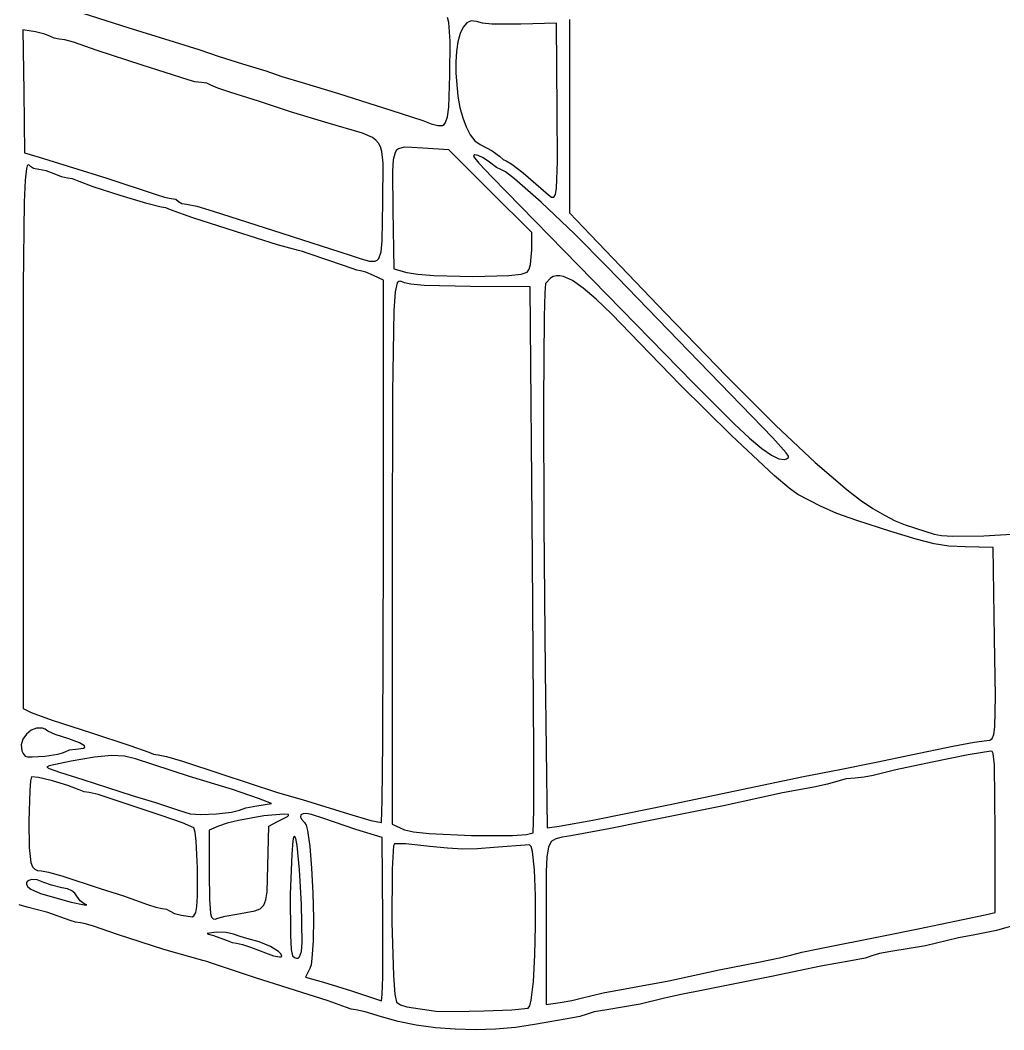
# Model space of a CAD drawing. Extents: x 19 to 1860, y 54 to 866.
# Drawn here: x 199.9 to 399.7, y 83.1 to 288 of the extents above; entities that cross this region are included whole.
import ezdxf

# ---------------------------------------------------------------- set-up
doc = ezdxf.new("R2010")
doc.units = 0

msp = doc.modelspace()

# ---------------------------------------------------------------- linework, layer by layer
at = {"layer": 'Layer 1'}
for p, q in [((209.668086, 290.388469), (221.77579, 286.5445)), ((287.011178, 287.563675), (286.744162, 288.612824)), ((287.232715, 283.763012), (287.011178, 287.563675)), ((290.628584, 287.507583), (289.877634, 286.615836)), ((291.536616, 287.905801), (290.628584, 287.507583)), ((292.60398, 287.73863), (291.536616, 287.905801)), ((293.826539, 287.4313), (292.60398, 287.73863)), ((295.723921, 287.244019), (293.826539, 287.4313)), ((301.60654, 287.2258), (295.723921, 287.244019)), ((308.84483, 287.44126), (301.60654, 287.2258)), ((309.001, 269.64516), (308.84483, 287.44126)), ((311.50148, 288.16784), (311.501, 268.563)), ((203.02246, 285.66956), (200.50179, 286.07797)), ((200.50179, 286.07797), (200.66132, 273.59327)), ((204.967409, 285.226088), (203.02246, 285.66956)), ((206.10391, 284.7334), (204.967409, 285.226088)), ((221.77579, 286.5445), (231.22058, 283.61901)), ((289.281512, 285.302422), (288.837969, 283.639202)), ((289.877634, 286.615836), (289.281512, 285.302422)), ((206.849623, 284.36066), (206.10391, 284.7334)), ((207.85506, 284.20563), (206.849623, 284.36066)), ((208.995633, 284.037949), (207.85506, 284.20563)), ((210.753118, 283.562361), (208.995633, 284.037949)), ((215.57818, 281.85221), (210.753118, 283.562361)), ((231.22058, 283.61901), (236.212561, 282.107591)), ((287.172, 276.859), (287.232715, 283.763012)), ((288.837969, 283.639202), (288.544751, 281.698037)), ((224.72779, 278.91657), (215.57818, 281.85221)), ((236.212561, 282.107591), (240.37019, 280.68156)), ((288.544751, 281.698037), (288.399607, 279.55079)), ((234.05277, 275.91306), (224.72779, 278.91657)), ((240.37019, 280.68156), (245.09255, 279.19063)), ((245.09255, 279.19063), (249.81494, 277.73952)), ((288.399607, 279.55079), (288.400286, 277.26932)), ((249.81494, 277.73952), (253.06158, 276.58764)), ((286.974328, 270.370622), (287.17212, 276.85902)), ((287.17212, 276.85902), (287.172, 276.859)), ((288.400286, 277.26932), (288.830105, 272.59116)), ((235.401069, 275.53738), (234.05277, 275.91306)), ((236.73862, 275.38112), (235.401069, 275.53738)), ((237.84259, 275.2305), (236.73862, 275.38112)), ((238.62931, 274.86841), (237.84259, 275.2305)), ((240.065764, 274.208683), (238.62931, 274.86841)), ((253.06158, 276.58764), (257.19367, 275.39626)), ((257.19367, 275.39626), (264.57239, 273.18325)), ((200.66132, 273.59327), (200.82083, 261.10857)), ((242.73188, 273.34242), (240.065764, 274.208683)), ((248.3397, 271.57774), (242.73188, 273.34242)), ((264.57239, 273.18325), (275.19779, 269.80193)), ((254.830563, 269.45096), (248.3397, 271.57774)), ((288.830105, 272.59116), (289.25474, 270.338192)), ((262.5068, 267.1269), (254.830563, 269.45096)), ((275.19779, 269.80193), (281.69108, 267.6907)), ((286.739506, 268.438443), (286.974328, 270.370622)), ((289.25474, 270.338192), (289.816192, 268.238448)), ((309.00106, 269.6452), (309.001, 269.64516)), ((309.043316, 259.349571), (309.00106, 269.6452)), ((311.501, 268.563), (311.501, 248.957)), ((269.449402, 265.117163), (262.5068, 267.1269)), ((281.69108, 267.6907), (283.42693, 267.002417)), ((283.42693, 267.002417), (284.736821, 266.627873)), ((284.736821, 266.627873), (285.68363, 266.672246)), ((285.68363, 266.672246), (286.040527, 266.884393)), ((286.040527, 266.884393), (286.330233, 267.24071)), ((286.330233, 267.24071), (286.739506, 268.438443)), ((289.816192, 268.238448), (290.512207, 266.363788)), ((271.463196, 264.212074), (269.449402, 265.117163)), ((290.512207, 266.363788), (291.340535, 264.786075)), ((291.340535, 264.786075), (292.298923, 263.577168)), ((272.17823, 263.679498), (271.463196, 264.212074)), ((272.726315, 263.053575), (272.17823, 263.679498)), ((273.128168, 262.304312), (272.726315, 263.053575)), ((292.298923, 263.577168), (293.38512, 262.80893)), ((293.38512, 262.80893), (295.809451, 261.53094)), ((200.82083, 261.10857), (203.77232, 260.24759)), ((273.404507, 261.401716), (273.128168, 262.304312)), ((273.663521, 259.01655), (273.404507, 261.401716)), ((276.071529, 261.176691), (275.693421, 259.72288)), ((276.376652, 261.639303), (276.071529, 261.176691)), ((276.773756, 261.955902), (276.376652, 261.639303)), ((277.887714, 262.241603), (276.773756, 261.955902)), ((279.501015, 262.214886), (277.887714, 262.241603)), ((281.70127, 262.05684), (279.501015, 262.214886)), ((287.00349, 261.71352), (281.70127, 262.05684)), ((295.41523, 253.34228), (287.00349, 261.71352)), ((292.083696, 260.562871), (292.02135, 260.34365)), ((292.02135, 260.34365), (293.1051, 258.999351)), ((292.263628, 260.671102), (292.083696, 260.562871)), ((292.933605, 260.56982), (292.263628, 260.671102)), ((293.945994, 260.070258), (292.933605, 260.56982)), ((295.809451, 261.53094), (297.2791, 260.44543)), ((297.2791, 260.44543), (298.008855, 259.775632)), ((201.370034, 258.484858), (201.20833, 257.924344)), ((201.554992, 258.699985), (201.370034, 258.484858)), ((201.764735, 258.626414), (201.554992, 258.699985)), ((202.00079, 258.32083), (201.764735, 258.626414)), ((202.661887, 257.90534), (202.00079, 258.32083)), ((203.77232, 260.24759), (217.559341, 255.991874)), ((273.587, 251.0865), (273.663521, 259.01655)), ((275.693421, 259.72288), (275.551822, 257.413379)), ((293.1051, 258.999351), (295.71072, 256.23063)), ((295.21551, 259.20287), (293.945994, 260.070258)), ((296.70086, 258.164141), (295.21551, 259.20287)), ((298.008855, 259.775632), (298.65431, 259.49702)), ((298.65431, 259.49702), (299.811042, 258.789063)), ((299.811042, 258.789063), (302.089723, 257.033092)), ((308.853529, 253.915746), (309.043316, 259.349571)), ((201.20833, 257.924344), (200.948568, 255.54041)), ((203.73904, 257.73252), (202.661887, 257.90534)), ((205.205695, 257.474373), (203.73904, 257.73252)), ((206.80327, 256.85372), (205.205695, 257.474373)), ((208.303194, 256.231211), (206.80327, 256.85372)), ((209.53509, 255.97126), (208.303194, 256.231211)), ((275.551822, 257.413379), (275.6277, 249.50294)), ((295.71072, 256.23063), (336.67252, 214.31983)), ((297.5551, 257.73211), (296.70086, 258.164141)), ((298.503795, 257.235004), (297.5551, 257.73211)), ((300.305119, 255.85122), (298.503795, 257.235004)), ((302.089723, 257.033092), (307.26368, 252.5845)), ((200.948568, 255.54041), (200.763471, 251.094685)), ((210.571415, 255.805977), (209.53509, 255.97126)), ((211.60114, 255.41373), (210.571415, 255.805977)), ((214.729798, 254.23974), (211.60114, 255.41373)), ((220.233669, 252.445775), (214.729798, 254.23974)), ((217.559341, 255.991874), (227.55182, 252.66768)), ((305.760901, 251.068802), (300.305119, 255.85122)), ((225.658525, 250.803505), (220.233669, 252.445775)), ((227.55182, 252.66768), (229.251558, 252.089568)), ((303.827, 244.971), (295.41523, 253.34228)), ((307.26368, 252.5845), (307.852594, 252.119715)), ((307.852594, 252.119715), (308.303162, 252.081474)), ((308.303162, 252.081474), (308.631451, 252.627557)), ((308.631451, 252.627557), (308.853529, 253.915746)), ((200.763471, 251.094685), (200.568335, 234.203873)), ((228.55014, 250.0846), (225.658525, 250.803505)), ((229.497836, 249.924929), (228.55014, 250.0846)), ((229.251558, 252.089568), (230.61603, 251.84912)), ((230.61603, 251.84912), (231.518243, 251.676309)), ((231.518243, 251.676309), (232.10658, 251.26082)), ((232.10658, 251.26082), (232.731101, 250.845326)), ((232.731101, 250.845326), (233.72037, 250.67251)), ((233.72037, 250.67251), (235.829273, 250.2657)), ((235.829273, 250.2657), (239.14578, 249.2876)), ((273.442271, 243.26342), (273.58716, 251.08654)), ((273.58716, 251.08654), (273.587, 251.0865)), ((312.512933, 244.675239), (305.760901, 251.068802)), ((230.49069, 249.54103), (229.497836, 249.924929)), ((235.022392, 247.925309), (230.49069, 249.54103)), ((239.14578, 249.2876), (253.06218, 244.82432)), ((275.6277, 249.50294), (275.78788, 237.53404)), ((311.501, 248.957), (315.78068, 244.45096)), ((243.669255, 245.109453), (235.022392, 247.925309)), ((252.22011, 242.437218), (243.669255, 245.109453)), ((253.06218, 244.82432), (266.93418, 240.35324)), ((303.82763, 241.39265), (303.827, 244.971)), ((319.1517, 237.96091), (312.512933, 244.675239)), ((315.78068, 244.45096), (330.97932, 228.532093)), ((256.46379, 241.25236), (252.22011, 242.437218)), ((273.224712, 241.015086), (273.442271, 243.26342)), ((257.291676, 241.102217), (256.46379, 241.25236)), ((258.23468, 240.73045), (257.291676, 241.102217)), ((262.80148, 239.18645), (258.23468, 240.73045)), ((266.93418, 240.35324), (269.198618, 239.579336)), ((272.785358, 239.673821), (273.224712, 241.015086)), ((303.603808, 238.454321), (303.82763, 241.39265)), ((267.36828, 237.65709), (262.80148, 239.18645)), ((269.198618, 239.579336), (270.8661, 239.107257)), ((270.8661, 239.107257), (272.030417, 239.088315)), ((272.030417, 239.088315), (272.453197, 239.296055)), ((272.453197, 239.296055), (272.785358, 239.673821)), ((303.314934, 237.514909), (303.603808, 238.454321)), ((335.68, 220.93611), (319.1517, 237.96091)), ((268.285104, 237.293286), (267.36828, 237.65709)), ((269.04997, 237.14198), (268.285104, 237.293286)), ((270.103496, 236.863065), (269.04997, 237.14198)), ((271.71431, 236.19253), (270.103496, 236.863065)), ((273.722, 235.243), (271.71431, 236.19253)), ((275.78788, 237.53404), (278.44421, 236.82614)), ((278.44421, 236.82614), (280.679805, 236.452945)), ((280.679805, 236.452945), (283.912885, 236.190588)), ((283.912885, 236.190588), (291.845849, 235.994465)), ((291.845849, 235.994465), (299.191793, 236.229929)), ((299.191793, 236.229929), (301.691099, 236.507056)), ((301.691099, 236.507056), (302.89941, 236.88914)), ((302.89941, 236.88914), (302.9, 236.8894)), ((302.9, 236.8894), (303.314934, 237.514909)), ((308.196598, 235.976556), (307.626869, 235.656178)), ((308.826973, 236.14226), (308.196598, 235.976556)), ((309.525359, 236.148967), (308.826973, 236.14226)), ((310.299119, 235.992355), (309.525359, 236.148967)), ((312.102213, 235.171877), (310.299119, 235.992355)), ((200.568335, 234.203873), (200.52504, 203.62393)), ((273.7216, 180.33774), (273.722, 235.243)), ((276.524757, 234.687491), (276.085608, 232.894624)), ((276.808528, 235.01712), (276.524757, 234.687491)), ((277.140048, 235.079078), (276.808528, 235.01712)), ((277.96118, 234.73058), (277.140048, 235.079078)), ((279.289358, 234.419192), (277.96118, 234.73058)), ((281.963337, 234.188324), (279.289358, 234.419192)), ((291.40268, 233.96484), (281.963337, 234.188324)), ((303.53168, 233.89924), (291.40268, 233.96484)), ((304.0094, 178.68594), (303.53168, 233.89924)), ((306.6399, 234.56869), (306.45995, 232.663488)), ((307.626869, 235.656178), (306.6399, 234.56869)), ((314.295161, 233.646246), (312.102213, 235.171877)), ((276.085608, 232.894624), (275.792902, 229.039282)), ((306.45995, 232.663488), (306.32877, 227.803649)), ((316.93687, 231.380876), (314.295161, 233.646246)), ((320.086248, 228.341185), (316.93687, 231.380876)), ((275.792902, 229.039282), (275.528024, 212.496398)), ((306.32877, 227.803649), (306.213774, 210.606029)), ((323.8022, 224.49259), (320.086248, 228.341185)), ((330.97932, 228.532093), (343.381097, 215.765937)), ((333.95786, 214.033385), (323.8022, 224.49259)), ((352.816399, 203.274875), (335.68, 220.93611)), ((343.381097, 215.765937), (353.391168, 205.78667)), ((344.425328, 203.737542), (333.95786, 214.033385)), ((336.67252, 214.31983), (344.963301, 206.064828)), ((275.528024, 212.496398), (275.49253, 179.76928)), ((306.213774, 210.606029), (306.297015, 185.747764)), ((344.963301, 206.064828), (348.061844, 203.201035)), ((353.391168, 205.78667), (361.414693, 198.228472)), ((200.52504, 203.62393), (200.525, 148.338)), ((353.090481, 195.637749), (344.425328, 203.737542)), ((348.061844, 203.201035), (350.55817, 201.105092)), ((355.528987, 200.217581), (352.816399, 203.274875)), ((350.55817, 201.105092), (352.52404, 199.721036)), ((352.52404, 199.721036), (354.031214, 198.9929)), ((354.031214, 198.9929), (355.151454, 198.86472)), ((355.151454, 198.86472), (355.588898, 199.008124)), ((355.952503, 199.565016), (355.528987, 200.217581)), ((355.588898, 199.008124), (355.95652, 199.28053)), ((355.9565, 199.28041), (355.952503, 199.565016)), ((355.95652, 199.28053), (355.9565, 199.28041)), ((361.414693, 198.228472), (367.856827, 192.725523)), ((356.086527, 193.046585), (353.090481, 195.637749)), ((357.8392, 191.76669), (356.086527, 193.046585)), ((367.856827, 192.725523), (370.611486, 190.630448)), ((362.477861, 189.382134), (357.8392, 191.76669)), ((370.611486, 190.630448), (373.122732, 188.912002)), ((365.770188, 187.89331), (362.477861, 189.382134)), ((373.122732, 188.912002), (375.441209, 187.524458)), ((369.819395, 186.464329), (365.770188, 187.89331)), ((375.441209, 187.524458), (377.617563, 186.422088)), ((306.297015, 185.747764), (306.5806, 156.00079)), ((376.7287, 184.2593), (369.819395, 186.464329)), ((377.617563, 186.422088), (379.702438, 185.559164)), ((379.702438, 185.559164), (381.74648, 184.88996)), ((381.74648, 184.88996), (385.58342, 183.69069)), ((381.89129, 182.673893), (376.7287, 184.2593)), ((385.529919, 181.747916), (381.89129, 182.673893)), ((385.58342, 183.69069), (387.049233, 183.428764)), ((387.049233, 183.428764), (389.376439, 183.287817)), ((389.376439, 183.287817), (395.635795, 183.333572)), ((395.635795, 183.333572), (402.403014, 183.757369)), ((388.546413, 181.294412), (385.529919, 181.747916)), ((391.8426, 181.12642), (388.546413, 181.294412)), ((397.51178, 180.99369), (391.8426, 181.12642)), ((397.82973, 162.56039), (397.51178, 180.99369)), ((273.591899, 141.481626), (273.72195, 180.33792)), ((273.72195, 180.33792), (273.7216, 180.33774)), ((275.49253, 179.76928), (275.493, 124.82)), ((304.23577, 139.580424), (304.0094, 178.68594)), ((397.996758, 150.764443), (397.82973, 162.56039)), ((306.5806, 156.00079), (306.97298, 124.08409)), ((397.879363, 144.591401), (397.996758, 150.764443)), ((200.525, 148.338), (202.14832, 147.52144)), ((202.14832, 147.52144), (206.415993, 145.956746)), ((206.415993, 145.956746), (214.39702, 143.34149)), ((202.159988, 143.894198), (201.199074, 143.104921)), ((203.277024, 144.331037), (202.159988, 143.894198)), ((204.448056, 144.303753), (203.277024, 144.331037)), ((205.021907, 144.081163), (204.448056, 144.303753)), ((205.57096, 143.70066), (205.021907, 144.081163)), ((207.045092, 143.041339), (205.57096, 143.70066)), ((397.670095, 143.044896), (397.879363, 144.591401)), ((200.496407, 142.074893), (200.154112, 140.9158)), ((201.199074, 143.104921), (200.496407, 142.074893)), ((209.8018, 142.14261), (207.045092, 143.041339)), ((212.008748, 141.362662), (209.8018, 142.14261)), ((214.39702, 143.34149), (222.20228, 140.807012)), ((273.451127, 129.59919), (273.591899, 141.481626)), ((389.36207, 140.64139), (393.668629, 141.48529)), ((393.668629, 141.48529), (396.22924, 141.83629)), ((396.22924, 141.83629), (396.862598, 141.89477)), ((396.862598, 141.89477), (397.337028, 142.221829)), ((397.337028, 142.221829), (397.670095, 143.044896)), ((200.154112, 140.9158), (200.274314, 139.739327)), ((200.274314, 139.739327), (200.539767, 139.179475)), ((208.516128, 139.281319), (209.05372, 139.54267)), ((209.05372, 139.54267), (209.925056, 139.916133)), ((209.05372, 139.54267), (209.05372, 139.54267)), ((209.925056, 139.916133), (211.23248, 140.07145)), ((211.23248, 140.07145), (212.782205, 140.242959)), ((213.021589, 140.701404), (212.008748, 141.362662)), ((212.782205, 140.242959), (213.062057, 140.441572)), ((213.062057, 140.441572), (213.021589, 140.701404)), ((222.20228, 140.807012), (226.04742, 139.43652)), ((226.04742, 139.43652), (227.038425, 139.054049)), ((304.218197, 127.597984), (304.23577, 139.580424)), ((380.86074, 138.91491), (389.36207, 140.64139)), ((397.09454, 139.6755), (392.486163, 138.882339)), ((397.353182, 139.583912), (397.09454, 139.6755)), ((397.557032, 139.165864), (397.353182, 139.583912)), ((200.539767, 139.179475), (200.95914, 138.65716)), ((200.95914, 138.65716), (201.436839, 138.506852)), ((201.436839, 138.506852), (202.355246, 138.462639)), ((202.355246, 138.462639), (204.937981, 138.629447)), ((204.937981, 138.629447), (207.55494, 139.03149)), ((210.26436, 137.62873), (205.81339, 136.684299)), ((207.55494, 139.03149), (208.516128, 139.281319)), ((215.032735, 138.41495), (210.26436, 137.62873)), ((218.488188, 138.742509), (215.032735, 138.41495)), ((221.103727, 138.628015), (218.488188, 138.742509)), ((223.35236, 138.08808), (221.103727, 138.628015)), ((234.325214, 134.526652), (223.35236, 138.08808)), ((227.038425, 139.054049), (227.98167, 138.89495)), ((227.98167, 138.89495), (229.657852, 138.533434)), ((229.657852, 138.533434), (232.873019, 137.612375)), ((232.873019, 137.612375), (240.66527, 135.07256)), ((366.39845, 135.92927), (373.77716, 137.41909)), ((373.77716, 137.41909), (380.86074, 138.91491)), ((385.121855, 137.414084), (377.756639, 135.839814)), ((392.486163, 138.882339), (385.121855, 137.414084)), ((397.825394, 136.888037), (397.557032, 139.165864)), ((205.81339, 136.684299), (205.364178, 136.393757)), ((205.364178, 136.393757), (205.8371, 136.13598)), ((205.8371, 136.13598), (207.90315, 135.40443)), ((207.90315, 135.40443), (212.62554, 133.89918)), ((359.01973, 134.47818), (366.39845, 135.92927)), ((377.756639, 135.839814), (373.14554, 134.72861)), ((397.98, 123.329), (397.825394, 136.888037)), ((202.035113, 133.637547), (201.864183, 131.669103)), ((202.24384, 134.4504), (202.035113, 133.637547)), ((203.681357, 134.313155), (202.24384, 134.4504)), ((206.488019, 133.619116), (203.681357, 134.313155)), ((209.581854, 132.669645), (206.488019, 133.619116)), ((212.62554, 133.89918), (222.66064, 130.67878)), ((243.02586, 131.84514), (234.325214, 134.526652)), ((240.66527, 135.07256), (252.17607, 131.25892)), ((345.14773, 131.5786), (359.01973, 134.47818)), ((365.99475, 133.54328), (363.867426, 132.924762)), ((367.708294, 133.998951), (365.99475, 133.54328)), ((369.49461, 134.18847), (367.708294, 133.998951)), ((371.32531, 134.34715), (369.49461, 134.18847)), ((373.14554, 134.72861), (371.32531, 134.34715)), ((201.864183, 131.669103), (201.70627, 125.44715)), ((211.88089, 131.7661), (209.581854, 132.669645)), ((212.906934, 131.399648), (211.88089, 131.7661)), ((213.93441, 131.24723), (212.906934, 131.399648)), ((215.791579, 130.835124), (213.93441, 131.24723)), ((248.31075, 130.05592), (243.02586, 131.84514)), ((252.17607, 131.25892), (257.19361, 129.84987)), ((331.57083, 128.76529), (345.14773, 131.5786)), ((354.744584, 131.182587), (350.16585, 130.15427)), ((361.08635, 132.34367), (354.744584, 131.182587)), ((363.867426, 132.924762), (361.08635, 132.34367)), ((218.81238, 129.84434), (215.791579, 130.835124)), ((228.54229, 126.57734), (218.81238, 129.84434)), ((222.66064, 130.67878), (227.383, 129.20191)), ((227.383, 129.20191), (232.1054, 127.67908)), ((250.93934, 129.00159), (248.31075, 130.05592)), ((257.19361, 129.84987), (266.63838, 126.91401)), ((273.27923, 125.16122), (273.451127, 129.59919)), ((350.16585, 130.15427), (342.78714, 128.5505)), ((232.1054, 127.67908), (234.46658, 126.90234)), ((239.81272, 126.935244), (242.851011, 127.271699)), ((242.851011, 127.271699), (244.50168, 127.69297)), ((244.5016, 127.69297), (245.777342, 128.144707)), ((244.50168, 127.69297), (244.5016, 127.69297)), ((245.777342, 128.144707), (248.01562, 128.5793)), ((248.01562, 128.5793), (250.93934, 129.00159)), ((304.1091, 123.09454), (304.218197, 127.597984)), ((316.2231, 125.66124), (323.30667, 127.08786)), ((323.30667, 127.08786), (331.57083, 128.76529)), ((342.78714, 128.5505), (333.6375, 126.714)), ((201.70627, 125.44715), (201.784053, 120.075546)), ((232.91871, 125.075987), (228.54229, 126.57734)), ((235.18313, 124.08417), (232.91871, 125.075987)), ((234.46658, 126.90234), (236.610134, 126.779995)), ((236.610134, 126.779995), (239.81272, 126.935244)), ((241.947264, 125.02696), (240.22326, 124.44395)), ((244.240224, 125.591548), (241.947264, 125.02696)), ((249.407839, 126.508425), (244.240224, 125.591548)), ((253.475764, 126.880517), (249.407839, 126.508425)), ((250.40591, 124.43855), (252.17679, 125.34264)), ((252.17679, 125.34264), (254.19366, 126.39376)), ((254.394112, 126.764124), (253.475764, 126.880517)), ((254.19366, 126.39376), (254.451317, 126.613142)), ((254.451317, 126.613142), (254.394112, 126.764124)), ((256.956508, 126.718384), (256.840829, 126.347569)), ((256.840829, 126.347569), (257.078636, 125.819687)), ((257.39093, 126.92486), (256.956508, 126.718384)), ((257.078636, 125.819687), (257.70467, 125.14201)), ((258.109355, 126.959725), (257.39093, 126.92486)), ((257.70467, 125.14201), (257.992459, 124.605058)), ((259.077041, 126.815706), (258.109355, 126.959725)), ((261.62123, 125.96193), (259.077041, 126.815706)), ((268.11448, 123.77214), (261.62123, 125.96193)), ((266.63838, 126.91401), (271.145849, 125.563799)), ((271.145849, 125.563799), (273.27923, 125.16122)), ((309.38452, 124.39401), (316.22331, 125.66116)), ((316.22331, 125.66116), (316.2231, 125.66124)), ((326.84909, 125.37589), (319.47035, 123.90527)), ((333.6375, 126.714), (326.84909, 125.37589)), ((235.459099, 123.234347), (235.18313, 124.08417)), ((235.685206, 121.387184), (235.459099, 123.234347)), ((238.30481, 123.61838), (238.304, 114.882)), ((240.22326, 124.44395), (238.30481, 123.61838)), ((250.24148, 116.35011), (250.40591, 124.43855)), ((257.992459, 124.605058), (258.262027, 123.573894)), ((258.262027, 123.573894), (258.736765, 120.302413)), ((273.42717, 122.09276), (268.11448, 123.77214)), ((275.493, 124.82), (278.00177, 123.6528)), ((278.00177, 123.6528), (279.798779, 123.249193)), ((279.798779, 123.249193), (282.985688, 122.920197)), ((302.777812, 122.757758), (304.10957, 123.09445)), ((304.10957, 123.09445), (304.1091, 123.09454)), ((306.97298, 124.08409), (309.38452, 124.39401)), ((319.47035, 123.90527), (311.79648, 122.43892)), ((397.97936, 106.88104), (397.98, 123.329)), ((235.958584, 115.952324), (235.685206, 121.387184)), ((255.331455, 121.41203), (255.089082, 118.740142)), ((255.472735, 122.158857), (255.331455, 121.41203)), ((255.62593, 122.42282), (255.472735, 122.158857)), ((255.908783, 121.923253), (255.62593, 122.42282)), ((256.18682, 120.516981), (255.908783, 121.923253)), ((273.584, 105.49116), (273.42717, 122.09276)), ((282.985688, 122.920197), (291.587386, 122.527569)), ((291.587386, 122.527569), (299.923226, 122.557968)), ((299.923226, 122.557968), (302.777812, 122.757758)), ((307.793064, 121.302929), (307.226202, 120.165164)), ((308.693285, 121.88254), (307.793064, 121.302929)), ((310.002534, 122.171901), (308.693285, 121.88254)), ((311.79648, 122.43892), (310.002534, 122.171901)), ((201.784053, 120.075546), (202.124329, 117.03091)), ((256.688318, 115.538907), (256.18682, 120.516981)), ((258.736765, 120.302413), (259.1094, 115.87454)), ((275.650112, 119.354592), (275.475727, 115.725212)), ((275.781232, 120.418794), (275.650112, 119.354592)), ((275.94324, 120.866), (275.781232, 120.418794)), ((278.249847, 120.818161), (275.94324, 120.866)), ((283.16266, 120.31337), (278.249847, 120.818161)), ((286.707449, 119.944157), (283.16266, 120.31337)), ((289.812332, 119.785011), (286.707449, 119.944157)), ((292.83703, 119.8292), (289.812332, 119.785011)), ((296.14126, 120.06999), (292.83703, 119.8292)), ((303.38415, 120.6574), (296.14126, 120.06999)), ((303.70546, 120.290539), (303.38415, 120.6574)), ((303.977523, 119.252952), (303.70546, 120.290539)), ((304.377291, 115.545591), (303.977523, 119.252952)), ((307.226202, 120.165164), (306.91703, 118.201337)), ((202.124329, 117.03091), (202.443024, 116.181245)), ((255.089082, 118.740142), (254.796173, 110.57597)), ((306.91703, 118.201337), (306.789878, 115.143541)), ((202.443024, 116.181245), (202.88749, 115.673369)), ((202.88749, 115.673369), (203.477776, 115.427299)), ((203.477776, 115.427299), (204.23393, 115.36305)), ((204.23393, 115.36305), (205.689227, 115.089645)), ((205.689227, 115.089645), (208.386046, 114.336099)), ((235.944762, 110.282562), (235.958584, 115.952324)), ((238.304, 114.882), (238.354311, 109.56954)), ((250.071854, 111.081039), (250.24148, 116.35011)), ((257.050169, 108.597765), (256.688318, 115.538907)), ((259.1094, 115.87454), (259.360453, 110.837251)), ((275.475727, 115.725212), (275.44476, 104.912605)), ((304.590219, 110.295301), (304.377291, 115.545591)), ((306.789878, 115.143541), (306.77896, 104.67442)), ((201.232246, 112.985822), (201.22289, 112.59325)), ((201.413262, 113.285203), (201.232246, 112.985822)), ((202.191643, 113.593656), (201.413262, 113.285203)), ((203.36077, 113.497141), (202.191643, 113.593656)), ((204.72338, 112.97419), (203.36077, 113.497141)), ((206.278055, 112.411428), (204.72338, 112.97419)), ((208.386046, 114.336099), (216.16853, 111.78859)), ((201.22289, 112.59325), (201.491722, 112.122745)), ((201.491722, 112.122745), (202.088991, 111.643391)), ((202.088991, 111.643391), (204.07008, 110.78441)), ((204.07008, 110.78441), (210.309055, 108.969725)), ((208.37396, 111.93412), (206.278055, 112.411428)), ((209.531444, 111.671204), (208.37396, 111.93412)), ((210.405305, 111.310221), (209.531444, 111.671204)), ((211.027571, 110.83323), (210.405305, 111.310221)), ((211.43027, 110.22229), (211.027571, 110.83323)), ((216.16853, 111.78859), (220.89091, 110.27143)), ((249.840747, 109.47195), (250.071854, 111.081039)), ((259.360453, 110.837251), (259.47044, 105.737519)), ((210.309055, 108.969725), (212.92127, 108.44438)), ((212.100973, 109.235826), (211.43027, 110.22229)), ((212.906, 108.68329), (212.100973, 109.235826)), ((213.489904, 108.482606), (212.90557, 108.68329)), ((212.90557, 108.68329), (212.906, 108.68329)), ((220.89091, 110.27143), (225.7809, 108.54394)), ((235.81187, 108.141771), (235.944762, 110.282562)), ((238.354311, 109.56954), (238.583169, 106.681666)), ((249.401789, 108.375871), (249.840747, 109.47195)), ((254.796173, 110.57597), (254.818267, 102.256098)), ((304.62307, 104.262067), (304.590219, 110.295301)), ((201.356053, 107.963862), (199.705326, 108.426151)), ((205.54249, 106.86954), (201.356053, 107.963862)), ((210.10927, 105.28852), (205.54249, 106.86954)), ((212.92127, 108.44438), (213.489904, 108.482606)), ((225.7809, 108.54394), (227.456196, 107.958611)), ((227.456196, 107.958611), (228.7619, 107.71514)), ((228.7619, 107.71514), (229.6629, 107.555609)), ((229.6629, 107.555609), (230.36518, 107.17206)), ((230.36518, 107.17206), (231.281446, 106.714775)), ((231.281446, 106.714775), (232.69686, 106.37782)), ((235.220673, 106.249583), (235.5852, 106.88081)), ((235.5852, 106.88081), (235.58524, 106.88087)), ((235.58524, 106.88087), (235.81187, 108.141771)), ((238.583169, 106.681666), (238.801079, 105.954638)), ((243.91257, 106.56232), (247.569342, 107.210876)), ((247.569342, 107.210876), (248.672235, 107.664835)), ((248.672235, 107.664835), (249.401789, 108.375871)), ((257.19212, 100.80272), (257.050169, 108.597765)), ((395.91331, 106.40947), (397.97936, 106.88104)), ((211.133206, 104.924715), (210.10927, 105.28852)), ((212.15559, 104.7734), (211.133206, 104.924715)), ((213.17912, 104.612216), (212.15559, 104.7734)), ((214.843131, 104.148453), (213.17912, 104.612216)), ((232.69686, 106.37782), (234.84731, 106.03837)), ((234.84731, 106.03837), (235.220673, 106.249583)), ((238.801079, 105.954638), (239.107457, 105.602982)), ((239.107457, 105.602982), (239.516914, 105.549774)), ((239.516914, 105.549774), (240.04406, 105.71809)), ((240.04406, 105.71809), (241.558169, 106.128078)), ((241.558169, 106.128078), (243.91182, 106.56196)), ((243.91182, 106.56196), (243.91257, 106.56232)), ((259.47044, 105.737519), (259.419882, 101.122319)), ((273.561913, 93.784862), (273.58394, 105.49126)), ((273.58394, 105.49126), (273.584, 105.49116)), ((275.44476, 104.912605), (275.773486, 94.028321)), ((306.77896, 104.67442), (306.779, 88.2292)), ((382.33651, 103.55667), (395.91331, 106.40947)), ((219.70964, 102.43191), (214.843131, 104.148453)), ((239.74051, 102.88189), (237.932176, 102.640504)), ((237.932176, 102.640504), (238.203545, 102.482317)), ((238.203545, 102.482317), (239.19, 102.21617)), ((241.738501, 102.858652), (239.74051, 102.88189)), ((243.2823, 102.50678), (241.738501, 102.858652)), ((244.577693, 102.011091), (243.2823, 102.50678)), ((304.48261, 98.205876), (304.62307, 104.262067)), ((375.25293, 102.13111), (382.33651, 103.55667)), ((398.22066, 103.242016), (393.84762, 102.37866)), ((401.741254, 104.252426), (398.22066, 103.242016)), ((229.115394, 99.39306), (219.70964, 102.43191)), ((239.19, 102.21617), (241.9859, 101.2084)), ((241.9859, 101.2084), (242.966389, 100.818004)), ((242.966389, 100.818004), (243.88435, 100.65563)), ((243.88435, 100.65563), (245.070643, 100.416303)), ((245.97843, 101.64204), (244.577693, 102.011091)), ((248.473772, 100.965664), (245.97843, 101.64204)), ((250.754468, 100.005529), (248.473772, 100.965664)), ((254.818267, 102.256098), (254.969649, 99.389585)), ((257.059806, 98.972477), (257.19212, 100.8027)), ((257.19212, 100.8027), (257.19212, 100.80272)), ((259.419882, 101.122319), (259.189295, 97.538625)), ((361.97123, 99.49569), (375.25293, 102.13111)), ((388.2398, 101.18759), (383.787296, 100.158283)), ((390.495846, 101.747343), (388.2398, 101.18759)), ((393.84762, 102.37866), (390.495846, 101.747343)), ((237.00764, 97.12548), (229.115394, 99.39306)), ((245.070643, 100.416303), (246.69627, 99.8409)), ((246.69627, 99.8409), (251.366685, 98.113643)), ((252.418037, 98.965711), (250.754468, 100.005529)), ((252.892624, 98.479696), (252.418037, 98.965711)), ((253.062, 98.05029), (252.892624, 98.479696)), ((254.969649, 99.389585), (255.22643, 98.10632)), ((256.674073, 97.89379), (257.059806, 98.972477)), ((356.65854, 98.31709), (358.706144, 98.848659)), ((358.706144, 98.848659), (361.97123, 99.49569)), ((374.443993, 98.56125), (373.09491, 98.1367)), ((376.729, 98.9861), (374.443993, 98.56125)), ((383.787296, 100.158283), (376.729, 98.9861)), ((237.818746, 96.974144), (237.00764, 97.12548)), ((238.75478, 96.61031), (237.818746, 96.974144)), ((247.74882, 93.60339), (238.75478, 96.61031)), ((251.366685, 98.113643), (252.625186, 97.863021)), ((252.625186, 97.863021), (252.951173, 97.900549)), ((252.951173, 97.900549), (253.062, 98.05029)), ((253.062, 98.05029), (253.062, 98.05029)), ((255.22643, 98.10632), (255.666294, 97.747942)), ((255.666294, 97.747942), (256.05594, 97.595463)), ((256.05594, 97.595463), (256.392742, 97.64528)), ((256.392742, 97.64528), (256.674073, 97.89379)), ((259.189295, 97.538625), (259.000404, 96.304521)), ((304.175602, 92.88671), (304.48261, 98.205876)), ((341.9011, 95.28562), (349.87014, 96.84163)), ((349.87014, 96.84163), (354.17745, 97.698351)), ((354.17745, 97.698351), (356.65854, 98.31709)), ((368.66769, 97.10117), (362.53521, 96.000861)), ((371.512845, 97.65753), (368.66769, 97.10117)), ((373.09491, 98.1367), (371.512845, 97.65753)), ((258.7592, 95.53341), (257.85808, 93.79674)), ((259.000404, 96.304521), (258.7592, 95.53341)), ((331.642839, 93.055096), (341.9011, 95.28562)), ((362.53521, 96.000861), (352.52679, 93.90348)), ((262.492289, 88.96077), (247.74882, 93.60339)), ((257.85808, 93.79674), (261.51055, 92.76839)), ((261.51055, 92.76839), (267.22905, 90.97754)), ((273.451899, 90.238023), (273.561913, 93.784862)), ((275.773486, 94.028321), (276.048717, 90.309344)), ((303.70881, 89.064557), (304.175602, 92.88671)), ((325.3728, 91.84866), (331.642839, 93.055096)), ((352.52679, 93.90348), (338.94989, 91.20735)), ((267.22905, 90.97754), (273.2888, 88.95226)), ((273.2888, 88.95226), (273.451899, 90.238023)), ((276.048717, 90.309344), (276.38505, 88.6725)), ((313.862, 89.49509), (318.355728, 90.587159)), ((318.355728, 90.587159), (325.3728, 91.84866)), ((333.804282, 90.197303), (330.55112, 89.42514)), ((338.94989, 91.20735), (333.804282, 90.197303)), ((266.18762, 87.63336), (262.492289, 88.96077)), ((276.38505, 88.6725), (277.141526, 88.147227)), ((277.141526, 88.147227), (278.451987, 87.73466)), ((303.41761, 87.952355), (303.70881, 89.064557)), ((306.779, 88.2292), (309.5829, 88.60194)), ((309.5829, 88.60194), (311.996671, 89.018062)), ((311.996671, 89.018062), (313.86256, 89.49504)), ((313.86256, 89.49504), (313.862, 89.49509)), ((325.878759, 88.312523), (319.08632, 87.16455)), ((330.55112, 89.42514), (325.878759, 88.312523)), ((267.168631, 87.273871), (266.18762, 87.63336)), ((268.08785, 87.12436), (267.168631, 87.273871)), ((269.979252, 86.71012), (268.08785, 87.12436)), ((273.29765, 85.71421), (269.979252, 86.71012)), ((278.451987, 87.73466), (284.34703, 86.88586)), ((284.34703, 86.88586), (288.156846, 86.784904)), ((288.156846, 86.784904), (294.068016, 86.903206)), ((294.068016, 86.903206), (299.804169, 87.166223)), ((299.804169, 87.166223), (303.08893, 87.49941)), ((303.08893, 87.49941), (303.089, 87.4994)), ((303.089, 87.4994), (303.41761, 87.952355)), ((315.06847, 86.25774), (313.599114, 85.796195)), ((316.530307, 86.697551), (315.06847, 86.25774)), ((319.08632, 87.16455), (316.530307, 86.697551)), ((276.689269, 84.766717), (273.29765, 85.71421)), ((280.363937, 84.026067), (276.689269, 84.766717)), ((304.41745, 84.12674), (300.521437, 83.551005)), ((311.02497, 85.27699), (304.41745, 84.12674)), ((313.599114, 85.796195), (311.02497, 85.27699)), ((284.251325, 83.495846), (280.363937, 84.026067)), ((288.2811, 83.179643), (284.251325, 83.495846)), ((292.382931, 83.081043), (288.2811, 83.179643)), ((296.486487, 83.203635), (292.382931, 83.081043)), ((300.521437, 83.551005), (296.486487, 83.203635))]:
    msp.add_line(p, q, dxfattribs=at)

doc.saveas('drawing.dxf')
